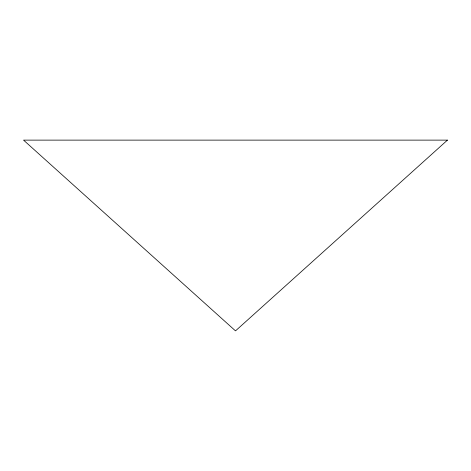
<?xml version="1.0" encoding="UTF-8"?>
<svg xmlns="http://www.w3.org/2000/svg" width="471" height="471" viewBox="0 0 471 471"><rect width="100%" height="100%" fill="white"/><g stroke="black" fill="none" stroke-linecap="round" stroke-linejoin="round"><path stroke-width="0.71" d="M447.45 140.123L235.5 330.877L23.55 140.123L447.45 140.123"/></g></svg>
